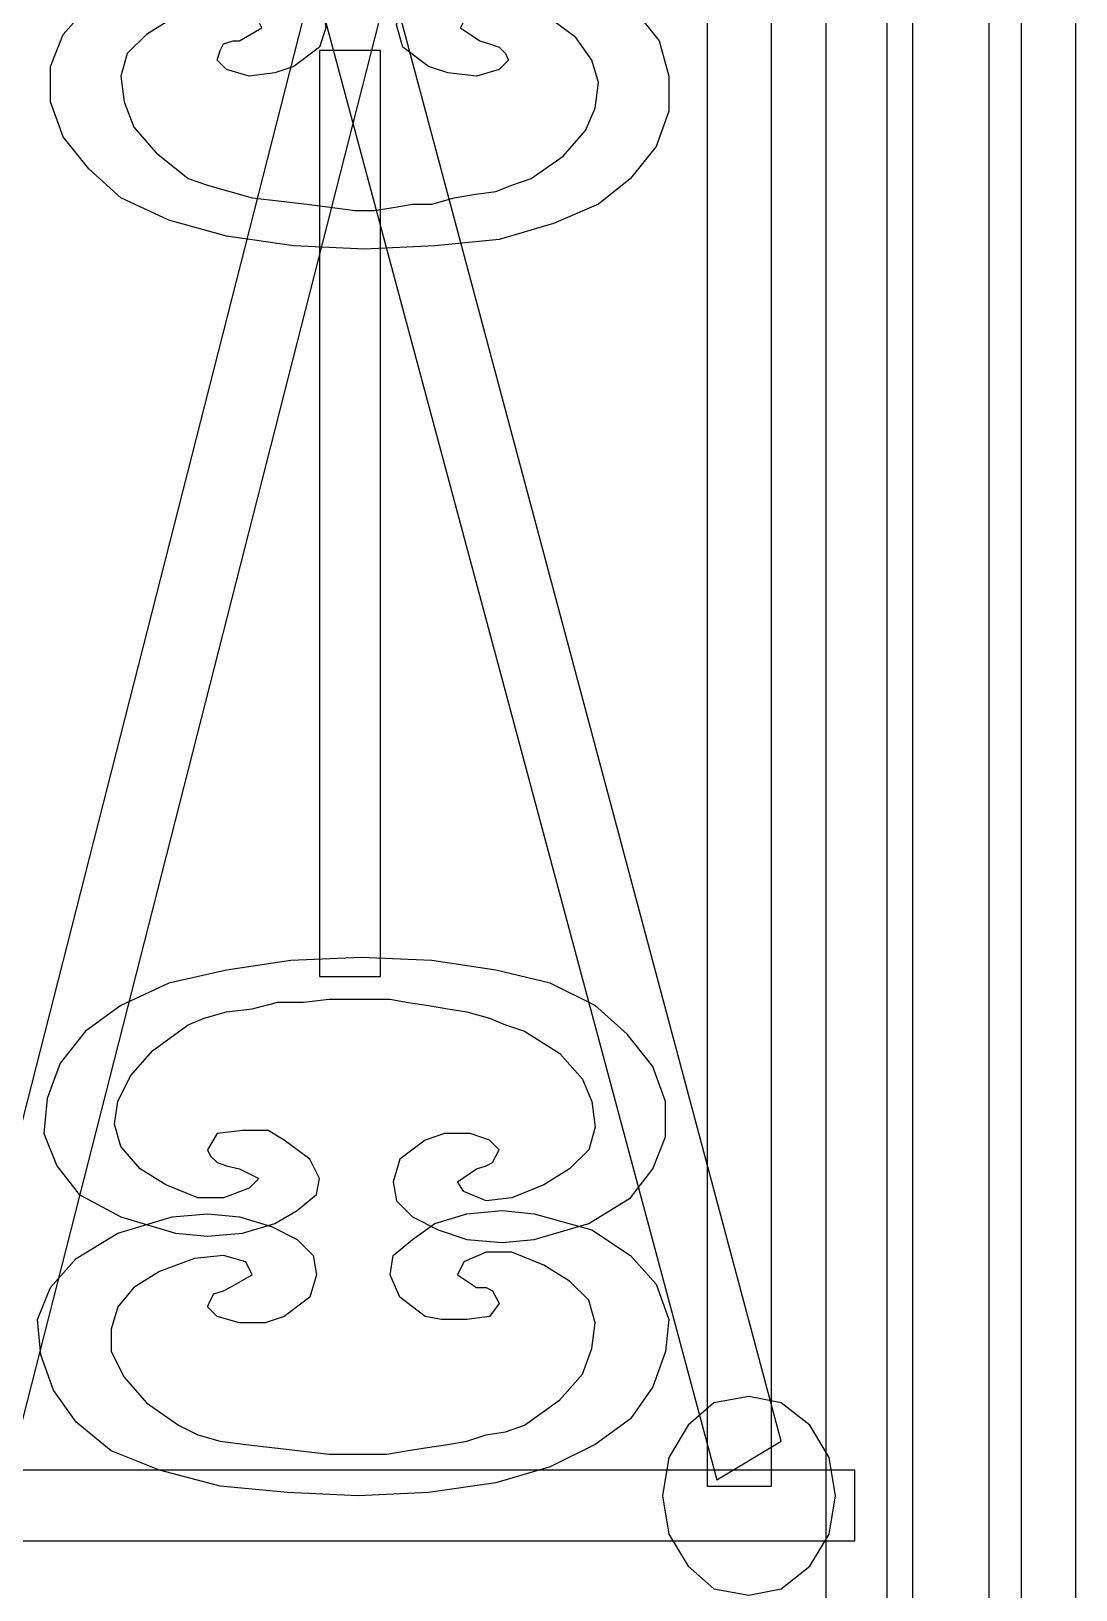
# Model space of a CAD drawing. Header units: centimetres. Extents: x -55 to 54, y -93 to 10.
# Drawn here: x 29.73 to 53.02, y -75.53 to -40.8 of the extents above; entities that cross this region are included whole.
import ezdxf

# ---------------------------------------------------------------- set-up
doc = ezdxf.new("R2010")
doc.units = ezdxf.units.CM
doc.header["$MEASUREMENT"] = 0
doc.layers.add('layer 1', color=7, linetype='Continuous')

msp = doc.modelspace()

# ---------------------------------------------------------------- linework, layer by layer
at = {"layer": 'layer 1', "color": 108}
for points, knots in [([(47.44873, 5.70655), (47.44873, 5.70655), (53.02038, 5.70655), (53.02038, 5.70655), (53.02038, 5.70655), (53.02038, 5.70655), (53.02038, -89.72577), (53.02038, -89.72577), (53.02038, -89.72577), (53.02038, -89.72577), (47.44873, -89.72577), (47.44873, -89.72577), (47.44873, -89.72577), (47.44873, -89.72577), (47.44873, 5.70655), (47.44873, 5.70655)], [0, 0, 0, 0, 0.25, 0.25, 0.25, 0.25, 0.5, 0.5, 0.5, 0.5, 0.75, 0.75, 0.75, 0.75, 1, 1, 1, 1]), ([(44.80577, -4.8653), (44.80577, -4.8653), (46.2344, -4.8653), (46.2344, -4.8653), (46.2344, -4.8653), (46.2344, -4.8653), (46.2344, -73.22512), (46.2344, -73.22512), (46.2344, -73.22512), (46.2344, -73.22512), (44.80577, -73.22512), (44.80577, -73.22512), (44.80577, -73.22512), (44.80577, -73.22512), (44.80577, -4.8653), (44.80577, -4.8653)], [0, 0, 0, 0, 0.25, 0.25, 0.25, 0.25, 0.5, 0.5, 0.5, 0.5, 0.75, 0.75, 0.75, 0.75, 1, 1, 1, 1]), ([(27.37651, -7.36539), (27.37651, -7.36539), (28.87657, -6.50822), (28.87657, -6.50822), (28.87657, -6.50822), (28.87657, -6.50822), (46.44869, -72.22508), (46.44869, -72.22508), (46.44869, -72.22508), (46.44869, -72.22508), (45.02006, -73.08226), (45.02006, -73.08226), (45.02006, -73.08226), (45.02006, -73.08226), (27.37651, -7.36539), (27.37651, -7.36539)], [0, 0, 0, 0, 0.25, 0.25, 0.25, 0.25, 0.5, 0.5, 0.5, 0.5, 0.75, 0.75, 0.75, 0.75, 1, 1, 1, 1]), ([(46.0201, -7.07967), (46.0201, -7.07967), (44.52004, -6.29392), (44.52004, -6.29392), (44.52004, -6.29392), (44.52004, -6.29392), (27.66224, -72.43938), (27.66224, -72.43938), (27.66224, -72.43938), (27.66224, -72.43938), (29.1623, -73.22512), (29.1623, -73.22512), (29.1623, -73.22512), (29.1623, -73.22512), (46.0201, -7.07967), (46.0201, -7.07967)], [0, 0, 0, 0, 0.25, 0.25, 0.25, 0.25, 0.5, 0.5, 0.5, 0.5, 0.75, 0.75, 0.75, 0.75, 1, 1, 1, 1]), ([(42.3771, -44.65257), (42.3771, -44.65257), (43.09142, -44.08112), (43.09142, -44.08112), (43.09142, -44.08112), (43.09142, -44.08112), (43.66287, -43.36681), (43.66287, -43.36681), (43.66287, -43.36681), (43.66287, -43.36681), (43.94859, -42.58106), (43.94859, -42.58106), (43.94859, -42.58106), (43.94859, -42.58106), (43.94859, -41.79532), (43.94859, -41.79532), (43.94859, -41.79532), (43.94859, -41.79532), (43.7343, -41.00957), (43.7343, -41.00957), (43.7343, -41.00957), (43.7343, -41.00957), (43.16285, -40.29526), (43.16285, -40.29526), (43.16285, -40.29526), (43.16285, -40.29526), (42.30567, -39.79524), (42.30567, -39.79524), (42.30567, -39.79524), (42.30567, -39.79524), (41.09134, -39.36665), (41.09134, -39.36665), (41.09134, -39.36665), (41.09134, -39.36665), (40.37702, -39.29522), (40.37702, -39.29522), (40.37702, -39.29522), (40.37702, -39.29522), (39.59128, -39.36665), (39.59128, -39.36665), (39.59128, -39.36665), (39.59128, -39.36665), (38.9484, -39.58094), (38.9484, -39.58094), (38.9484, -39.58094), (38.9484, -39.58094), (38.37695, -39.86667), (38.37695, -39.86667), (38.37695, -39.86667), (38.37695, -39.86667), (38.01979, -40.22383), (38.01979, -40.22383), (38.01979, -40.22383), (38.01979, -40.22383), (37.87693, -40.65241), (37.87693, -40.65241), (37.87693, -40.65241), (37.87693, -40.65241), (38.01979, -41.15243), (38.01979, -41.15243), (38.01979, -41.15243), (38.01979, -41.15243), (38.59124, -41.58102), (38.59124, -41.58102), (38.59124, -41.58102), (38.59124, -41.58102), (39.01983, -41.72389), (39.01983, -41.72389), (39.01983, -41.72389), (39.01983, -41.72389), (39.66271, -41.79532), (39.66271, -41.79532), (39.66271, -41.79532), (39.66271, -41.79532), (40.16273, -41.65245), (40.16273, -41.65245), (40.16273, -41.65245), (40.16273, -41.65245), (40.37702, -41.43816), (40.37702, -41.43816), (40.37702, -41.43816), (40.37702, -41.43816), (40.30559, -41.2953), (40.30559, -41.2953), (40.30559, -41.2953), (40.30559, -41.2953), (40.16273, -41.15243), (40.16273, -41.15243), (40.16273, -41.15243), (40.16273, -41.15243), (39.94844, -41.081), (39.94844, -41.081), (39.94844, -41.081), (39.94844, -41.081), (39.73414, -41.00957), (39.73414, -41.00957), (39.73414, -41.00957), (39.73414, -41.00957), (39.30555, -40.72385), (39.30555, -40.72385), (39.30555, -40.72385), (39.30555, -40.72385), (39.44842, -40.43812), (39.44842, -40.43812), (39.44842, -40.43812), (39.44842, -40.43812), (39.94844, -40.22383), (39.94844, -40.22383), (39.94844, -40.22383), (39.94844, -40.22383), (40.51989, -40.22383), (40.51989, -40.22383), (40.51989, -40.22383), (40.51989, -40.22383), (41.30563, -40.50955), (41.30563, -40.50955), (41.30563, -40.50955), (41.30563, -40.50955), (41.87708, -40.93814), (41.87708, -40.93814), (41.87708, -40.93814), (41.87708, -40.93814), (42.23424, -41.43816), (42.23424, -41.43816), (42.23424, -41.43816), (42.23424, -41.43816), (42.3771, -41.93818), (42.3771, -41.93818), (42.3771, -41.93818), (42.3771, -41.93818), (42.30567, -42.50963), (42.30567, -42.50963), (42.30567, -42.50963), (42.30567, -42.50963), (42.09138, -43.00965), (42.09138, -43.00965), (42.09138, -43.00965), (42.09138, -43.00965), (41.59136, -43.5811), (41.59136, -43.5811), (41.59136, -43.5811), (41.59136, -43.5811), (40.87704, -44.08112), (40.87704, -44.08112), (40.87704, -44.08112), (40.87704, -44.08112), (40.44846, -44.22398), (40.44846, -44.22398), (40.44846, -44.22398), (40.44846, -44.22398), (40.0913, -44.36685), (40.0913, -44.36685), (40.0913, -44.36685), (40.0913, -44.36685), (39.59128, -44.43828), (39.59128, -44.43828), (39.59128, -44.43828), (39.59128, -44.43828), (39.16269, -44.50971), (39.16269, -44.50971), (39.16269, -44.50971), (39.16269, -44.50971), (38.66267, -44.65257), (38.66267, -44.65257), (38.66267, -44.65257), (38.66267, -44.65257), (38.23408, -44.65257), (38.23408, -44.65257), (38.23408, -44.65257), (38.23408, -44.65257), (37.80549, -44.724), (37.80549, -44.724), (37.80549, -44.724), (37.80549, -44.724), (37.37691, -44.79543), (37.37691, -44.79543), (37.37691, -44.79543), (37.37691, -44.79543), (37.37691, -44.79543), (37.37691, -44.79543), (37.37691, -44.79543), (37.37691, -44.79543), (37.37691, -44.79543), (37.37691, -44.79543), (37.37691, -44.79543), (37.37691, -44.79543), (37.37691, -44.79543), (37.37691, -44.79543), (37.37691, -44.79543), (37.37691, -44.79543), (37.37691, -44.79543), (37.37691, -44.79543), (37.37691, -44.79543), (37.37691, -44.79543), (36.94832, -44.79543), (36.94832, -44.79543), (36.94832, -44.79543), (36.94832, -44.79543), (36.4483, -44.724), (36.4483, -44.724), (36.4483, -44.724), (36.4483, -44.724), (35.87685, -44.65257), (35.87685, -44.65257), (35.87685, -44.65257), (35.87685, -44.65257), (35.3054, -44.58114), (35.3054, -44.58114), (35.3054, -44.58114), (35.3054, -44.58114), (34.66251, -44.50971), (34.66251, -44.50971), (34.66251, -44.50971), (34.66251, -44.50971), (34.16249, -44.36685), (34.16249, -44.36685), (34.16249, -44.36685), (34.16249, -44.36685), (33.66248, -44.22398), (33.66248, -44.22398), (33.66248, -44.22398), (33.66248, -44.22398), (33.23389, -44.08112), (33.23389, -44.08112), (33.23389, -44.08112), (33.23389, -44.08112), (32.51957, -43.50967), (32.51957, -43.50967), (32.51957, -43.50967), (32.51957, -43.50967), (32.01955, -42.93822), (32.01955, -42.93822), (32.01955, -42.93822), (32.01955, -42.93822), (31.80526, -42.36677), (31.80526, -42.36677), (31.80526, -42.36677), (31.80526, -42.36677), (31.73383, -41.79532), (31.73383, -41.79532), (31.73383, -41.79532), (31.73383, -41.79532), (31.87669, -41.2953), (31.87669, -41.2953), (31.87669, -41.2953), (31.87669, -41.2953), (32.30528, -40.86671), (32.30528, -40.86671), (32.30528, -40.86671), (32.30528, -40.86671), (32.87673, -40.50955), (32.87673, -40.50955), (32.87673, -40.50955), (32.87673, -40.50955), (33.66248, -40.22383), (33.66248, -40.22383), (33.66248, -40.22383), (33.66248, -40.22383), (34.23393, -40.29526), (34.23393, -40.29526), (34.23393, -40.29526), (34.23393, -40.29526), (34.73395, -40.43812), (34.73395, -40.43812), (34.73395, -40.43812), (34.73395, -40.43812), (34.87681, -40.72385), (34.87681, -40.72385), (34.87681, -40.72385), (34.87681, -40.72385), (34.37679, -41.00957), (34.37679, -41.00957), (34.37679, -41.00957), (34.37679, -41.00957), (34.23393, -41.00957), (34.23393, -41.00957), (34.23393, -41.00957), (34.23393, -41.00957), (34.01963, -41.081), (34.01963, -41.081), (34.01963, -41.081), (34.01963, -41.081), (33.9482, -41.22387), (33.9482, -41.22387), (33.9482, -41.22387), (33.9482, -41.22387), (33.87677, -41.43816), (33.87677, -41.43816), (33.87677, -41.43816), (33.87677, -41.43816), (34.09106, -41.65245), (34.09106, -41.65245), (34.09106, -41.65245), (34.09106, -41.65245), (34.59108, -41.79532), (34.59108, -41.79532), (34.59108, -41.79532), (34.59108, -41.79532), (35.16253, -41.72389), (35.16253, -41.72389), (35.16253, -41.72389), (35.16253, -41.72389), (35.59112, -41.58102), (35.59112, -41.58102), (35.59112, -41.58102), (35.59112, -41.58102), (36.16257, -41.15243), (36.16257, -41.15243), (36.16257, -41.15243), (36.16257, -41.15243), (36.30544, -40.72385), (36.30544, -40.72385), (36.30544, -40.72385), (36.30544, -40.72385), (36.234, -40.29526), (36.234, -40.29526), (36.234, -40.29526), (36.234, -40.29526), (35.87685, -39.9381), (35.87685, -39.9381), (35.87685, -39.9381), (35.87685, -39.9381), (35.3054, -39.58094), (35.3054, -39.58094), (35.3054, -39.58094), (35.3054, -39.58094), (34.66251, -39.36665), (34.66251, -39.36665), (34.66251, -39.36665), (34.66251, -39.36665), (33.87677, -39.29522), (33.87677, -39.29522), (33.87677, -39.29522), (33.87677, -39.29522), (33.16246, -39.36665), (33.16246, -39.36665), (33.16246, -39.36665), (33.16246, -39.36665), (31.87669, -39.72381), (31.87669, -39.72381), (31.87669, -39.72381), (31.87669, -39.72381), (31.01951, -40.22383), (31.01951, -40.22383), (31.01951, -40.22383), (31.01951, -40.22383), (30.44806, -40.86671), (30.44806, -40.86671), (30.44806, -40.86671), (30.44806, -40.86671), (30.16234, -41.58102), (30.16234, -41.58102), (30.16234, -41.58102), (30.16234, -41.58102), (30.16234, -42.36677), (30.16234, -42.36677), (30.16234, -42.36677), (30.16234, -42.36677), (30.44806, -43.15251), (30.44806, -43.15251), (30.44806, -43.15251), (30.44806, -43.15251), (31.01951, -43.86683), (31.01951, -43.86683), (31.01951, -43.86683), (31.01951, -43.86683), (31.73383, -44.50971), (31.73383, -44.50971), (31.73383, -44.50971), (31.73383, -44.50971), (32.8053, -45.00973), (32.8053, -45.00973), (32.8053, -45.00973), (32.8053, -45.00973), (34.09106, -45.36689), (34.09106, -45.36689), (34.09106, -45.36689), (34.09106, -45.36689), (35.59112, -45.58118), (35.59112, -45.58118), (35.59112, -45.58118), (35.59112, -45.58118), (37.16261, -45.65261), (37.16261, -45.65261), (37.16261, -45.65261), (37.16261, -45.65261), (38.7341, -45.58118), (38.7341, -45.58118), (38.7341, -45.58118), (38.7341, -45.58118), (40.16273, -45.43832), (40.16273, -45.43832), (40.16273, -45.43832), (40.16273, -45.43832), (41.37706, -45.08116), (41.37706, -45.08116), (41.37706, -45.08116), (41.37706, -45.08116), (42.3771, -44.65257), (42.3771, -44.65257)], [0, 0, 0, 0, 0.01, 0.01, 0.01, 0.01, 0.02, 0.02, 0.02, 0.02, 0.03, 0.03, 0.03, 0.03, 0.04, 0.04, 0.04, 0.04, 0.05, 0.05, 0.05, 0.05, 0.06, 0.06, 0.06, 0.06, 0.07, 0.07, 0.07, 0.07, 0.08, 0.08, 0.08, 0.08, 0.09, 0.09, 0.09, 0.09, 0.1, 0.1, 0.1, 0.1, 0.11, 0.11, 0.11, 0.11, 0.12, 0.12, 0.12, 0.12, 0.13, 0.13, 0.13, 0.13, 0.14, 0.14, 0.14, 0.14, 0.15, 0.15, 0.15, 0.15, 0.16, 0.16, 0.16, 0.16, 0.17, 0.17, 0.17, 0.17, 0.18, 0.18, 0.18, 0.18, 0.19, 0.19, 0.19, 0.19, 0.2, 0.2, 0.2, 0.2, 0.21, 0.21, 0.21, 0.21, 0.22, 0.22, 0.22, 0.22, 0.23, 0.23, 0.23, 0.23, 0.24, 0.24, 0.24, 0.24, 0.25, 0.25, 0.25, 0.25, 0.26, 0.26, 0.26, 0.26, 0.27, 0.27, 0.27, 0.27, 0.28, 0.28, 0.28, 0.28, 0.29, 0.29, 0.29, 0.29, 0.3, 0.3, 0.3, 0.3, 0.31, 0.31, 0.31, 0.31, 0.32, 0.32, 0.32, 0.32, 0.33, 0.33, 0.33, 0.33, 0.34, 0.34, 0.34, 0.34, 0.35, 0.35, 0.35, 0.35, 0.36, 0.36, 0.36, 0.36, 0.37, 0.37, 0.37, 0.37, 0.38, 0.38, 0.38, 0.38, 0.39, 0.39, 0.39, 0.39, 0.4, 0.4, 0.4, 0.4, 0.41, 0.41, 0.41, 0.41, 0.42, 0.42, 0.42, 0.42, 0.43, 0.43, 0.43, 0.43, 0.44, 0.44, 0.44, 0.44, 0.45, 0.45, 0.45, 0.45, 0.46, 0.46, 0.46, 0.46, 0.47, 0.47, 0.47, 0.47, 0.48, 0.48, 0.48, 0.48, 0.49, 0.49, 0.49, 0.49, 0.5, 0.5, 0.5, 0.5, 0.51, 0.51, 0.51, 0.51, 0.52, 0.52, 0.52, 0.52, 0.53, 0.53, 0.53, 0.53, 0.54, 0.54, 0.54, 0.54, 0.55, 0.55, 0.55, 0.55, 0.56, 0.56, 0.56, 0.56, 0.57, 0.57, 0.57, 0.57, 0.58, 0.58, 0.58, 0.58, 0.59, 0.59, 0.59, 0.59, 0.6, 0.6, 0.6, 0.6, 0.61, 0.61, 0.61, 0.61, 0.62, 0.62, 0.62, 0.62, 0.63, 0.63, 0.63, 0.63, 0.64, 0.64, 0.64, 0.64, 0.65, 0.65, 0.65, 0.65, 0.66, 0.66, 0.66, 0.66, 0.67, 0.67, 0.67, 0.67, 0.68, 0.68, 0.68, 0.68, 0.69, 0.69, 0.69, 0.69, 0.7, 0.7, 0.7, 0.7, 0.71, 0.71, 0.71, 0.71, 0.72, 0.72, 0.72, 0.72, 0.73, 0.73, 0.73, 0.73, 0.74, 0.74, 0.74, 0.74, 0.75, 0.75, 0.75, 0.75, 0.76, 0.76, 0.76, 0.76, 0.77, 0.77, 0.77, 0.77, 0.78, 0.78, 0.78, 0.78, 0.79, 0.79, 0.79, 0.79, 0.8, 0.8, 0.8, 0.8, 0.81, 0.81, 0.81, 0.81, 0.82, 0.82, 0.82, 0.82, 0.83, 0.83, 0.83, 0.83, 0.84, 0.84, 0.84, 0.84, 0.85, 0.85, 0.85, 0.85, 0.86, 0.86, 0.86, 0.86, 0.87, 0.87, 0.87, 0.87, 0.88, 0.88, 0.88, 0.88, 0.89, 0.89, 0.89, 0.89, 0.9, 0.9, 0.9, 0.9, 0.91, 0.91, 0.91, 0.91, 0.92, 0.92, 0.92, 0.92, 0.93, 0.93, 0.93, 0.93, 0.94, 0.94, 0.94, 0.94, 0.95, 0.95, 0.95, 0.95, 0.96, 0.96, 0.96, 0.96, 0.97, 0.97, 0.97, 0.97, 0.98, 0.98, 0.98, 0.98, 0.99, 0.99, 0.99, 0.99, 1, 1, 1, 1]), ([(36.16257, -41.22387), (36.16257, -41.22387), (37.51977, -41.22387), (37.51977, -41.22387), (37.51977, -41.22387), (37.51977, -41.22387), (37.51977, -61.86753), (37.51977, -61.86753), (37.51977, -61.86753), (37.51977, -61.86753), (36.16257, -61.86753), (36.16257, -61.86753), (36.16257, -61.86753), (36.16257, -61.86753), (36.16257, -41.22387), (36.16257, -41.22387)], [0, 0, 0, 0, 0.25, 0.25, 0.25, 0.25, 0.5, 0.5, 0.5, 0.5, 0.75, 0.75, 0.75, 0.75, 1, 1, 1, 1]), ([(42.30567, -62.51041), (42.30567, -62.51041), (43.01998, -63.1533), (43.01998, -63.1533), (43.01998, -63.1533), (43.01998, -63.1533), (43.59144, -63.86761), (43.59144, -63.86761), (43.59144, -63.86761), (43.59144, -63.86761), (43.87716, -64.65336), (43.87716, -64.65336), (43.87716, -64.65336), (43.87716, -64.65336), (43.87716, -65.4391), (43.87716, -65.4391), (43.87716, -65.4391), (43.87716, -65.4391), (43.59144, -66.15341), (43.59144, -66.15341), (43.59144, -66.15341), (43.59144, -66.15341), (43.09142, -66.7963), (43.09142, -66.7963), (43.09142, -66.7963), (43.09142, -66.7963), (42.16281, -67.36775), (42.16281, -67.36775), (42.16281, -67.36775), (42.16281, -67.36775), (40.94848, -67.72491), (40.94848, -67.72491), (40.94848, -67.72491), (40.94848, -67.72491), (40.23416, -67.79634), (40.23416, -67.79634), (40.23416, -67.79634), (40.23416, -67.79634), (39.44842, -67.72491), (39.44842, -67.72491), (39.44842, -67.72491), (39.44842, -67.72491), (38.80553, -67.51061), (38.80553, -67.51061), (38.80553, -67.51061), (38.80553, -67.51061), (38.23408, -67.22489), (38.23408, -67.22489), (38.23408, -67.22489), (38.23408, -67.22489), (37.87693, -66.86773), (37.87693, -66.86773), (37.87693, -66.86773), (37.87693, -66.86773), (37.80549, -66.43914), (37.80549, -66.43914), (37.80549, -66.43914), (37.80549, -66.43914), (37.94836, -65.93912), (37.94836, -65.93912), (37.94836, -65.93912), (37.94836, -65.93912), (38.51981, -65.51053), (38.51981, -65.51053), (38.51981, -65.51053), (38.51981, -65.51053), (38.9484, -65.36767), (38.9484, -65.36767), (38.9484, -65.36767), (38.9484, -65.36767), (39.51985, -65.36767), (39.51985, -65.36767), (39.51985, -65.36767), (39.51985, -65.36767), (39.94844, -65.51053), (39.94844, -65.51053), (39.94844, -65.51053), (39.94844, -65.51053), (40.16273, -65.72483), (40.16273, -65.72483), (40.16273, -65.72483), (40.16273, -65.72483), (40.0913, -65.86769), (40.0913, -65.86769), (40.0913, -65.86769), (40.0913, -65.86769), (40.01987, -66.01055), (40.01987, -66.01055), (40.01987, -66.01055), (40.01987, -66.01055), (39.877, -66.08198), (39.877, -66.08198), (39.877, -66.08198), (39.877, -66.08198), (39.66271, -66.15341), (39.66271, -66.15341), (39.66271, -66.15341), (39.66271, -66.15341), (39.23412, -66.43914), (39.23412, -66.43914), (39.23412, -66.43914), (39.23412, -66.43914), (39.37698, -66.65343), (39.37698, -66.65343), (39.37698, -66.65343), (39.37698, -66.65343), (39.877, -66.86773), (39.877, -66.86773), (39.877, -66.86773), (39.877, -66.86773), (40.44846, -66.7963), (40.44846, -66.7963), (40.44846, -66.7963), (40.44846, -66.7963), (41.16277, -66.51057), (41.16277, -66.51057), (41.16277, -66.51057), (41.16277, -66.51057), (41.73422, -66.15341), (41.73422, -66.15341), (41.73422, -66.15341), (41.73422, -66.15341), (42.16281, -65.72483), (42.16281, -65.72483), (42.16281, -65.72483), (42.16281, -65.72483), (42.30567, -65.22481), (42.30567, -65.22481), (42.30567, -65.22481), (42.30567, -65.22481), (42.23424, -64.65336), (42.23424, -64.65336), (42.23424, -64.65336), (42.23424, -64.65336), (42.01995, -64.15334), (42.01995, -64.15334), (42.01995, -64.15334), (42.01995, -64.15334), (41.51993, -63.58189), (41.51993, -63.58189), (41.51993, -63.58189), (41.51993, -63.58189), (40.73418, -63.08187), (40.73418, -63.08187), (40.73418, -63.08187), (40.73418, -63.08187), (40.30559, -62.939), (40.30559, -62.939), (40.30559, -62.939), (40.30559, -62.939), (39.94844, -62.79614), (39.94844, -62.79614), (39.94844, -62.79614), (39.94844, -62.79614), (39.44842, -62.65328), (39.44842, -62.65328), (39.44842, -62.65328), (39.44842, -62.65328), (39.01983, -62.58185), (39.01983, -62.58185), (39.01983, -62.58185), (39.01983, -62.58185), (38.59124, -62.51041), (38.59124, -62.51041), (38.59124, -62.51041), (38.59124, -62.51041), (38.09122, -62.43898), (38.09122, -62.43898), (38.09122, -62.43898), (38.09122, -62.43898), (37.73406, -62.36755), (37.73406, -62.36755), (37.73406, -62.36755), (37.73406, -62.36755), (37.30548, -62.36755), (37.30548, -62.36755), (37.30548, -62.36755), (37.30548, -62.36755), (37.30548, -62.36755), (37.30548, -62.36755), (37.30548, -62.36755), (37.30548, -62.36755), (37.30548, -62.36755), (37.30548, -62.36755), (37.30548, -62.36755), (37.30548, -62.36755), (37.30548, -62.36755), (37.30548, -62.36755), (37.30548, -62.36755), (37.30548, -62.36755), (37.30548, -62.36755), (37.30548, -62.36755), (37.30548, -62.36755), (37.30548, -62.36755), (36.87689, -62.36755), (36.87689, -62.36755), (36.87689, -62.36755), (36.87689, -62.36755), (36.37687, -62.36755), (36.37687, -62.36755), (36.37687, -62.36755), (36.37687, -62.36755), (35.80542, -62.43898), (35.80542, -62.43898), (35.80542, -62.43898), (35.80542, -62.43898), (35.23397, -62.43898), (35.23397, -62.43898), (35.23397, -62.43898), (35.23397, -62.43898), (34.66251, -62.58185), (34.66251, -62.58185), (34.66251, -62.58185), (34.66251, -62.58185), (34.09106, -62.65328), (34.09106, -62.65328), (34.09106, -62.65328), (34.09106, -62.65328), (33.59104, -62.79614), (33.59104, -62.79614), (33.59104, -62.79614), (33.59104, -62.79614), (33.23389, -62.939), (33.23389, -62.939), (33.23389, -62.939), (33.23389, -62.939), (32.44814, -63.51045), (32.44814, -63.51045), (32.44814, -63.51045), (32.44814, -63.51045), (31.94812, -64.08191), (31.94812, -64.08191), (31.94812, -64.08191), (31.94812, -64.08191), (31.6624, -64.65336), (31.6624, -64.65336), (31.6624, -64.65336), (31.6624, -64.65336), (31.59097, -65.15338), (31.59097, -65.15338), (31.59097, -65.15338), (31.59097, -65.15338), (31.73383, -65.6534), (31.73383, -65.6534), (31.73383, -65.6534), (31.73383, -65.6534), (32.16242, -66.15341), (32.16242, -66.15341), (32.16242, -66.15341), (32.16242, -66.15341), (32.73387, -66.51057), (32.73387, -66.51057), (32.73387, -66.51057), (32.73387, -66.51057), (33.44818, -66.7963), (33.44818, -66.7963), (33.44818, -66.7963), (33.44818, -66.7963), (34.01963, -66.7963), (34.01963, -66.7963), (34.01963, -66.7963), (34.01963, -66.7963), (34.59108, -66.582), (34.59108, -66.582), (34.59108, -66.582), (34.59108, -66.582), (34.80538, -66.36771), (34.80538, -66.36771), (34.80538, -66.36771), (34.80538, -66.36771), (34.37679, -66.15341), (34.37679, -66.15341), (34.37679, -66.15341), (34.37679, -66.15341), (34.09106, -66.08198), (34.09106, -66.08198), (34.09106, -66.08198), (34.09106, -66.08198), (33.87677, -66.01055), (33.87677, -66.01055), (33.87677, -66.01055), (33.87677, -66.01055), (33.73391, -65.86769), (33.73391, -65.86769), (33.73391, -65.86769), (33.73391, -65.86769), (33.66248, -65.72483), (33.66248, -65.72483), (33.66248, -65.72483), (33.66248, -65.72483), (33.87677, -65.36767), (33.87677, -65.36767), (33.87677, -65.36767), (33.87677, -65.36767), (34.44822, -65.29624), (34.44822, -65.29624), (34.44822, -65.29624), (34.44822, -65.29624), (35.01967, -65.29624), (35.01967, -65.29624), (35.01967, -65.29624), (35.01967, -65.29624), (35.37683, -65.51053), (35.37683, -65.51053), (35.37683, -65.51053), (35.37683, -65.51053), (35.94828, -65.93912), (35.94828, -65.93912), (35.94828, -65.93912), (35.94828, -65.93912), (36.16257, -66.36771), (36.16257, -66.36771), (36.16257, -66.36771), (36.16257, -66.36771), (36.09114, -66.72487), (36.09114, -66.72487), (36.09114, -66.72487), (36.09114, -66.72487), (35.66255, -67.08202), (35.66255, -67.08202), (35.66255, -67.08202), (35.66255, -67.08202), (35.16253, -67.36775), (35.16253, -67.36775), (35.16253, -67.36775), (35.16253, -67.36775), (34.44822, -67.58204), (34.44822, -67.58204), (34.44822, -67.58204), (34.44822, -67.58204), (33.66248, -67.65347), (33.66248, -67.65347), (33.66248, -67.65347), (33.66248, -67.65347), (32.94816, -67.58204), (32.94816, -67.58204), (32.94816, -67.58204), (32.94816, -67.58204), (31.73383, -67.22489), (31.73383, -67.22489), (31.73383, -67.22489), (31.73383, -67.22489), (30.80522, -66.72487), (30.80522, -66.72487), (30.80522, -66.72487), (30.80522, -66.72487), (30.3052, -66.08198), (30.3052, -66.08198), (30.3052, -66.08198), (30.3052, -66.08198), (30.01947, -65.36767), (30.01947, -65.36767), (30.01947, -65.36767), (30.01947, -65.36767), (30.09091, -64.58192), (30.09091, -64.58192), (30.09091, -64.58192), (30.09091, -64.58192), (30.37663, -63.79618), (30.37663, -63.79618), (30.37663, -63.79618), (30.37663, -63.79618), (30.94808, -63.08187), (30.94808, -63.08187), (30.94808, -63.08187), (30.94808, -63.08187), (31.73383, -62.51041), (31.73383, -62.51041), (31.73383, -62.51041), (31.73383, -62.51041), (32.8053, -62.0104), (32.8053, -62.0104), (32.8053, -62.0104), (32.8053, -62.0104), (34.09106, -61.72467), (34.09106, -61.72467), (34.09106, -61.72467), (34.09106, -61.72467), (35.51969, -61.51038), (35.51969, -61.51038), (35.51969, -61.51038), (35.51969, -61.51038), (37.09118, -61.43894), (37.09118, -61.43894), (37.09118, -61.43894), (37.09118, -61.43894), (38.66267, -61.51038), (38.66267, -61.51038), (38.66267, -61.51038), (38.66267, -61.51038), (40.0913, -61.72467), (40.0913, -61.72467), (40.0913, -61.72467), (40.0913, -61.72467), (41.30563, -62.0104), (41.30563, -62.0104), (41.30563, -62.0104), (41.30563, -62.0104), (42.30567, -62.51041), (42.30567, -62.51041)], [0, 0, 0, 0, 0.01, 0.01, 0.01, 0.01, 0.02, 0.02, 0.02, 0.02, 0.03, 0.03, 0.03, 0.03, 0.04, 0.04, 0.04, 0.04, 0.05, 0.05, 0.05, 0.05, 0.06, 0.06, 0.06, 0.06, 0.07, 0.07, 0.07, 0.07, 0.08, 0.08, 0.08, 0.08, 0.09, 0.09, 0.09, 0.09, 0.1, 0.1, 0.1, 0.1, 0.11, 0.11, 0.11, 0.11, 0.12, 0.12, 0.12, 0.12, 0.13, 0.13, 0.13, 0.13, 0.14, 0.14, 0.14, 0.14, 0.15, 0.15, 0.15, 0.15, 0.16, 0.16, 0.16, 0.16, 0.17, 0.17, 0.17, 0.17, 0.18, 0.18, 0.18, 0.18, 0.19, 0.19, 0.19, 0.19, 0.2, 0.2, 0.2, 0.2, 0.21, 0.21, 0.21, 0.21, 0.22, 0.22, 0.22, 0.22, 0.23, 0.23, 0.23, 0.23, 0.24, 0.24, 0.24, 0.24, 0.25, 0.25, 0.25, 0.25, 0.26, 0.26, 0.26, 0.26, 0.27, 0.27, 0.27, 0.27, 0.28, 0.28, 0.28, 0.28, 0.29, 0.29, 0.29, 0.29, 0.3, 0.3, 0.3, 0.3, 0.31, 0.31, 0.31, 0.31, 0.32, 0.32, 0.32, 0.32, 0.33, 0.33, 0.33, 0.33, 0.34, 0.34, 0.34, 0.34, 0.35, 0.35, 0.35, 0.35, 0.36, 0.36, 0.36, 0.36, 0.37, 0.37, 0.37, 0.37, 0.38, 0.38, 0.38, 0.38, 0.39, 0.39, 0.39, 0.39, 0.4, 0.4, 0.4, 0.4, 0.41, 0.41, 0.41, 0.41, 0.42, 0.42, 0.42, 0.42, 0.43, 0.43, 0.43, 0.43, 0.44, 0.44, 0.44, 0.44, 0.45, 0.45, 0.45, 0.45, 0.46, 0.46, 0.46, 0.46, 0.47, 0.47, 0.47, 0.47, 0.48, 0.48, 0.48, 0.48, 0.49, 0.49, 0.49, 0.49, 0.5, 0.5, 0.5, 0.5, 0.51, 0.51, 0.51, 0.51, 0.52, 0.52, 0.52, 0.52, 0.53, 0.53, 0.53, 0.53, 0.54, 0.54, 0.54, 0.54, 0.55, 0.55, 0.55, 0.55, 0.56, 0.56, 0.56, 0.56, 0.57, 0.57, 0.57, 0.57, 0.58, 0.58, 0.58, 0.58, 0.59, 0.59, 0.59, 0.59, 0.6, 0.6, 0.6, 0.6, 0.61, 0.61, 0.61, 0.61, 0.62, 0.62, 0.62, 0.62, 0.63, 0.63, 0.63, 0.63, 0.64, 0.64, 0.64, 0.64, 0.65, 0.65, 0.65, 0.65, 0.66, 0.66, 0.66, 0.66, 0.67, 0.67, 0.67, 0.67, 0.68, 0.68, 0.68, 0.68, 0.69, 0.69, 0.69, 0.69, 0.7, 0.7, 0.7, 0.7, 0.71, 0.71, 0.71, 0.71, 0.72, 0.72, 0.72, 0.72, 0.73, 0.73, 0.73, 0.73, 0.74, 0.74, 0.74, 0.74, 0.75, 0.75, 0.75, 0.75, 0.76, 0.76, 0.76, 0.76, 0.77, 0.77, 0.77, 0.77, 0.78, 0.78, 0.78, 0.78, 0.79, 0.79, 0.79, 0.79, 0.8, 0.8, 0.8, 0.8, 0.81, 0.81, 0.81, 0.81, 0.82, 0.82, 0.82, 0.82, 0.83, 0.83, 0.83, 0.83, 0.84, 0.84, 0.84, 0.84, 0.85, 0.85, 0.85, 0.85, 0.86, 0.86, 0.86, 0.86, 0.87, 0.87, 0.87, 0.87, 0.88, 0.88, 0.88, 0.88, 0.89, 0.89, 0.89, 0.89, 0.9, 0.9, 0.9, 0.9, 0.91, 0.91, 0.91, 0.91, 0.92, 0.92, 0.92, 0.92, 0.93, 0.93, 0.93, 0.93, 0.94, 0.94, 0.94, 0.94, 0.95, 0.95, 0.95, 0.95, 0.96, 0.96, 0.96, 0.96, 0.97, 0.97, 0.97, 0.97, 0.98, 0.98, 0.98, 0.98, 0.99, 0.99, 0.99, 0.99, 1, 1, 1, 1]), ([(42.30567, -72.29651), (42.30567, -72.29651), (43.09142, -71.72506), (43.09142, -71.72506), (43.09142, -71.72506), (43.09142, -71.72506), (43.59144, -71.01075), (43.59144, -71.01075), (43.59144, -71.01075), (43.59144, -71.01075), (43.87716, -70.225), (43.87716, -70.225), (43.87716, -70.225), (43.87716, -70.225), (43.94859, -69.51069), (43.94859, -69.51069), (43.94859, -69.51069), (43.94859, -69.51069), (43.66287, -68.72494), (43.66287, -68.72494), (43.66287, -68.72494), (43.66287, -68.72494), (43.09142, -68.08206), (43.09142, -68.08206), (43.09142, -68.08206), (43.09142, -68.08206), (42.23424, -67.51061), (42.23424, -67.51061), (42.23424, -67.51061), (42.23424, -67.51061), (40.94848, -67.15345), (40.94848, -67.15345), (40.94848, -67.15345), (40.94848, -67.15345), (40.23416, -67.08202), (40.23416, -67.08202), (40.23416, -67.08202), (40.23416, -67.08202), (39.44842, -67.15345), (39.44842, -67.15345), (39.44842, -67.15345), (39.44842, -67.15345), (38.7341, -67.36775), (38.7341, -67.36775), (38.7341, -67.36775), (38.7341, -67.36775), (38.23408, -67.72491), (38.23408, -67.72491), (38.23408, -67.72491), (38.23408, -67.72491), (37.80549, -68.08206), (37.80549, -68.08206), (37.80549, -68.08206), (37.80549, -68.08206), (37.73406, -68.51065), (37.73406, -68.51065), (37.73406, -68.51065), (37.73406, -68.51065), (37.94836, -69.01067), (37.94836, -69.01067), (37.94836, -69.01067), (37.94836, -69.01067), (38.51981, -69.43926), (38.51981, -69.43926), (38.51981, -69.43926), (38.51981, -69.43926), (38.87697, -69.51069), (38.87697, -69.51069), (38.87697, -69.51069), (38.87697, -69.51069), (39.44842, -69.51069), (39.44842, -69.51069), (39.44842, -69.51069), (39.44842, -69.51069), (39.94844, -69.43926), (39.94844, -69.43926), (39.94844, -69.43926), (39.94844, -69.43926), (40.16273, -69.15353), (40.16273, -69.15353), (40.16273, -69.15353), (40.16273, -69.15353), (40.0913, -69.01067), (40.0913, -69.01067), (40.0913, -69.01067), (40.0913, -69.01067), (40.01987, -68.86781), (40.01987, -68.86781), (40.01987, -68.86781), (40.01987, -68.86781), (39.877, -68.79638), (39.877, -68.79638), (39.877, -68.79638), (39.877, -68.79638), (39.66271, -68.79638), (39.66271, -68.79638), (39.66271, -68.79638), (39.66271, -68.79638), (39.23412, -68.51065), (39.23412, -68.51065), (39.23412, -68.51065), (39.23412, -68.51065), (39.37698, -68.22492), (39.37698, -68.22492), (39.37698, -68.22492), (39.37698, -68.22492), (39.877, -68.01063), (39.877, -68.01063), (39.877, -68.01063), (39.877, -68.01063), (40.44846, -68.01063), (40.44846, -68.01063), (40.44846, -68.01063), (40.44846, -68.01063), (41.16277, -68.29636), (41.16277, -68.29636), (41.16277, -68.29636), (41.16277, -68.29636), (41.73422, -68.65351), (41.73422, -68.65351), (41.73422, -68.65351), (41.73422, -68.65351), (42.16281, -69.0821), (42.16281, -69.0821), (42.16281, -69.0821), (42.16281, -69.0821), (42.30567, -69.58212), (42.30567, -69.58212), (42.30567, -69.58212), (42.30567, -69.58212), (42.23424, -70.15357), (42.23424, -70.15357), (42.23424, -70.15357), (42.23424, -70.15357), (42.01995, -70.72502), (42.01995, -70.72502), (42.01995, -70.72502), (42.01995, -70.72502), (41.51993, -71.29647), (41.51993, -71.29647), (41.51993, -71.29647), (41.51993, -71.29647), (40.73418, -71.86792), (40.73418, -71.86792), (40.73418, -71.86792), (40.73418, -71.86792), (40.30559, -72.01079), (40.30559, -72.01079), (40.30559, -72.01079), (40.30559, -72.01079), (39.877, -72.08222), (39.877, -72.08222), (39.877, -72.08222), (39.877, -72.08222), (39.44842, -72.22508), (39.44842, -72.22508), (39.44842, -72.22508), (39.44842, -72.22508), (39.01983, -72.29651), (39.01983, -72.29651), (39.01983, -72.29651), (39.01983, -72.29651), (38.51981, -72.36794), (38.51981, -72.36794), (38.51981, -72.36794), (38.51981, -72.36794), (38.09122, -72.43938), (38.09122, -72.43938), (38.09122, -72.43938), (38.09122, -72.43938), (37.66263, -72.51081), (37.66263, -72.51081), (37.66263, -72.51081), (37.66263, -72.51081), (37.30548, -72.51081), (37.30548, -72.51081), (37.30548, -72.51081), (37.30548, -72.51081), (37.30548, -72.51081), (37.30548, -72.51081), (37.30548, -72.51081), (37.30548, -72.51081), (37.30548, -72.51081), (37.30548, -72.51081), (37.30548, -72.51081), (37.30548, -72.51081), (37.30548, -72.51081), (37.30548, -72.51081), (37.30548, -72.51081), (37.30548, -72.51081), (37.30548, -72.51081), (37.30548, -72.51081), (37.30548, -72.51081), (37.30548, -72.51081), (36.87689, -72.51081), (36.87689, -72.51081), (36.87689, -72.51081), (36.87689, -72.51081), (36.37687, -72.51081), (36.37687, -72.51081), (36.37687, -72.51081), (36.37687, -72.51081), (35.73398, -72.43938), (35.73398, -72.43938), (35.73398, -72.43938), (35.73398, -72.43938), (35.16253, -72.36794), (35.16253, -72.36794), (35.16253, -72.36794), (35.16253, -72.36794), (34.51965, -72.29651), (34.51965, -72.29651), (34.51965, -72.29651), (34.51965, -72.29651), (33.9482, -72.22508), (33.9482, -72.22508), (33.9482, -72.22508), (33.9482, -72.22508), (33.44818, -72.08222), (33.44818, -72.08222), (33.44818, -72.08222), (33.44818, -72.08222), (33.01959, -71.86792), (33.01959, -71.86792), (33.01959, -71.86792), (33.01959, -71.86792), (32.30528, -71.36791), (32.30528, -71.36791), (32.30528, -71.36791), (32.30528, -71.36791), (31.80526, -70.79645), (31.80526, -70.79645), (31.80526, -70.79645), (31.80526, -70.79645), (31.51953, -70.225), (31.51953, -70.225), (31.51953, -70.225), (31.51953, -70.225), (31.51953, -69.72498), (31.51953, -69.72498), (31.51953, -69.72498), (31.51953, -69.72498), (31.6624, -69.22496), (31.6624, -69.22496), (31.6624, -69.22496), (31.6624, -69.22496), (32.01955, -68.79638), (32.01955, -68.79638), (32.01955, -68.79638), (32.01955, -68.79638), (32.591, -68.43922), (32.591, -68.43922), (32.591, -68.43922), (32.591, -68.43922), (33.37675, -68.15349), (33.37675, -68.15349), (33.37675, -68.15349), (33.37675, -68.15349), (34.01963, -68.08206), (34.01963, -68.08206), (34.01963, -68.08206), (34.01963, -68.08206), (34.51965, -68.22492), (34.51965, -68.22492), (34.51965, -68.22492), (34.51965, -68.22492), (34.66251, -68.51065), (34.66251, -68.51065), (34.66251, -68.51065), (34.66251, -68.51065), (34.16249, -68.79638), (34.16249, -68.79638), (34.16249, -68.79638), (34.16249, -68.79638), (34.01963, -68.86781), (34.01963, -68.86781), (34.01963, -68.86781), (34.01963, -68.86781), (33.80534, -68.93924), (33.80534, -68.93924), (33.80534, -68.93924), (33.80534, -68.93924), (33.73391, -69.0821), (33.73391, -69.0821), (33.73391, -69.0821), (33.73391, -69.0821), (33.66248, -69.22496), (33.66248, -69.22496), (33.66248, -69.22496), (33.66248, -69.22496), (33.87677, -69.43926), (33.87677, -69.43926), (33.87677, -69.43926), (33.87677, -69.43926), (34.37679, -69.58212), (34.37679, -69.58212), (34.37679, -69.58212), (34.37679, -69.58212), (34.94824, -69.58212), (34.94824, -69.58212), (34.94824, -69.58212), (34.94824, -69.58212), (35.37683, -69.43926), (35.37683, -69.43926), (35.37683, -69.43926), (35.37683, -69.43926), (35.94828, -69.01067), (35.94828, -69.01067), (35.94828, -69.01067), (35.94828, -69.01067), (36.09114, -68.51065), (36.09114, -68.51065), (36.09114, -68.51065), (36.09114, -68.51065), (36.01971, -68.08206), (36.01971, -68.08206), (36.01971, -68.08206), (36.01971, -68.08206), (35.66255, -67.72491), (35.66255, -67.72491), (35.66255, -67.72491), (35.66255, -67.72491), (35.0911, -67.43918), (35.0911, -67.43918), (35.0911, -67.43918), (35.0911, -67.43918), (34.37679, -67.22489), (34.37679, -67.22489), (34.37679, -67.22489), (34.37679, -67.22489), (33.66248, -67.15345), (33.66248, -67.15345), (33.66248, -67.15345), (33.66248, -67.15345), (32.87673, -67.22489), (32.87673, -67.22489), (32.87673, -67.22489), (32.87673, -67.22489), (31.6624, -67.58204), (31.6624, -67.58204), (31.6624, -67.58204), (31.6624, -67.58204), (30.73379, -68.15349), (30.73379, -68.15349), (30.73379, -68.15349), (30.73379, -68.15349), (30.16234, -68.79638), (30.16234, -68.79638), (30.16234, -68.79638), (30.16234, -68.79638), (29.87661, -69.51069), (29.87661, -69.51069), (29.87661, -69.51069), (29.87661, -69.51069), (29.94804, -70.29643), (29.94804, -70.29643), (29.94804, -70.29643), (29.94804, -70.29643), (30.23377, -71.08218), (30.23377, -71.08218), (30.23377, -71.08218), (30.23377, -71.08218), (30.73379, -71.79649), (30.73379, -71.79649), (30.73379, -71.79649), (30.73379, -71.79649), (31.51953, -72.43938), (31.51953, -72.43938), (31.51953, -72.43938), (31.51953, -72.43938), (32.591, -72.86796), (32.591, -72.86796), (32.591, -72.86796), (32.591, -72.86796), (33.9482, -73.22512), (33.9482, -73.22512), (33.9482, -73.22512), (33.9482, -73.22512), (35.44826, -73.36798), (35.44826, -73.36798), (35.44826, -73.36798), (35.44826, -73.36798), (37.01975, -73.43942), (37.01975, -73.43942), (37.01975, -73.43942), (37.01975, -73.43942), (38.59124, -73.36798), (38.59124, -73.36798), (38.59124, -73.36798), (38.59124, -73.36798), (40.0913, -73.15369), (40.0913, -73.15369), (40.0913, -73.15369), (40.0913, -73.15369), (41.30563, -72.79653), (41.30563, -72.79653), (41.30563, -72.79653), (41.30563, -72.79653), (42.30567, -72.29651), (42.30567, -72.29651)], [0, 0, 0, 0, 0.01, 0.01, 0.01, 0.01, 0.02, 0.02, 0.02, 0.02, 0.03, 0.03, 0.03, 0.03, 0.04, 0.04, 0.04, 0.04, 0.05, 0.05, 0.05, 0.05, 0.06, 0.06, 0.06, 0.06, 0.07, 0.07, 0.07, 0.07, 0.08, 0.08, 0.08, 0.08, 0.09, 0.09, 0.09, 0.09, 0.1, 0.1, 0.1, 0.1, 0.11, 0.11, 0.11, 0.11, 0.12, 0.12, 0.12, 0.12, 0.13, 0.13, 0.13, 0.13, 0.14, 0.14, 0.14, 0.14, 0.15, 0.15, 0.15, 0.15, 0.16, 0.16, 0.16, 0.16, 0.17, 0.17, 0.17, 0.17, 0.18, 0.18, 0.18, 0.18, 0.19, 0.19, 0.19, 0.19, 0.2, 0.2, 0.2, 0.2, 0.21, 0.21, 0.21, 0.21, 0.22, 0.22, 0.22, 0.22, 0.23, 0.23, 0.23, 0.23, 0.24, 0.24, 0.24, 0.24, 0.25, 0.25, 0.25, 0.25, 0.26, 0.26, 0.26, 0.26, 0.27, 0.27, 0.27, 0.27, 0.28, 0.28, 0.28, 0.28, 0.29, 0.29, 0.29, 0.29, 0.3, 0.3, 0.3, 0.3, 0.31, 0.31, 0.31, 0.31, 0.32, 0.32, 0.32, 0.32, 0.33, 0.33, 0.33, 0.33, 0.34, 0.34, 0.34, 0.34, 0.35, 0.35, 0.35, 0.35, 0.36, 0.36, 0.36, 0.36, 0.37, 0.37, 0.37, 0.37, 0.38, 0.38, 0.38, 0.38, 0.39, 0.39, 0.39, 0.39, 0.4, 0.4, 0.4, 0.4, 0.41, 0.41, 0.41, 0.41, 0.42, 0.42, 0.42, 0.42, 0.43, 0.43, 0.43, 0.43, 0.44, 0.44, 0.44, 0.44, 0.45, 0.45, 0.45, 0.45, 0.46, 0.46, 0.46, 0.46, 0.47, 0.47, 0.47, 0.47, 0.48, 0.48, 0.48, 0.48, 0.49, 0.49, 0.49, 0.49, 0.5, 0.5, 0.5, 0.5, 0.51, 0.51, 0.51, 0.51, 0.52, 0.52, 0.52, 0.52, 0.53, 0.53, 0.53, 0.53, 0.54, 0.54, 0.54, 0.54, 0.55, 0.55, 0.55, 0.55, 0.56, 0.56, 0.56, 0.56, 0.57, 0.57, 0.57, 0.57, 0.58, 0.58, 0.58, 0.58, 0.59, 0.59, 0.59, 0.59, 0.6, 0.6, 0.6, 0.6, 0.61, 0.61, 0.61, 0.61, 0.62, 0.62, 0.62, 0.62, 0.63, 0.63, 0.63, 0.63, 0.64, 0.64, 0.64, 0.64, 0.65, 0.65, 0.65, 0.65, 0.66, 0.66, 0.66, 0.66, 0.67, 0.67, 0.67, 0.67, 0.68, 0.68, 0.68, 0.68, 0.69, 0.69, 0.69, 0.69, 0.7, 0.7, 0.7, 0.7, 0.71, 0.71, 0.71, 0.71, 0.72, 0.72, 0.72, 0.72, 0.73, 0.73, 0.73, 0.73, 0.74, 0.74, 0.74, 0.74, 0.75, 0.75, 0.75, 0.75, 0.76, 0.76, 0.76, 0.76, 0.77, 0.77, 0.77, 0.77, 0.78, 0.78, 0.78, 0.78, 0.79, 0.79, 0.79, 0.79, 0.8, 0.8, 0.8, 0.8, 0.81, 0.81, 0.81, 0.81, 0.82, 0.82, 0.82, 0.82, 0.83, 0.83, 0.83, 0.83, 0.84, 0.84, 0.84, 0.84, 0.85, 0.85, 0.85, 0.85, 0.86, 0.86, 0.86, 0.86, 0.87, 0.87, 0.87, 0.87, 0.88, 0.88, 0.88, 0.88, 0.89, 0.89, 0.89, 0.89, 0.9, 0.9, 0.9, 0.9, 0.91, 0.91, 0.91, 0.91, 0.92, 0.92, 0.92, 0.92, 0.93, 0.93, 0.93, 0.93, 0.94, 0.94, 0.94, 0.94, 0.95, 0.95, 0.95, 0.95, 0.96, 0.96, 0.96, 0.96, 0.97, 0.97, 0.97, 0.97, 0.98, 0.98, 0.98, 0.98, 0.99, 0.99, 0.99, 0.99, 1, 1, 1, 1]), ([(45.73438, -71.22504), (45.73438, -71.22504), (46.44869, -71.36791), (46.44869, -71.36791), (46.44869, -71.36791), (46.44869, -71.36791), (47.09157, -71.86792), (47.09157, -71.86792), (47.09157, -71.86792), (47.09157, -71.86792), (47.52016, -72.58224), (47.52016, -72.58224), (47.52016, -72.58224), (47.52016, -72.58224), (47.66302, -73.43942), (47.66302, -73.43942), (47.66302, -73.43942), (47.66302, -73.43942), (47.52016, -74.29659), (47.52016, -74.29659), (47.52016, -74.29659), (47.52016, -74.29659), (47.09157, -75.01091), (47.09157, -75.01091), (47.09157, -75.01091), (47.09157, -75.01091), (46.44869, -75.51092), (46.44869, -75.51092), (46.44869, -75.51092), (46.44869, -75.51092), (45.73438, -75.65379), (45.73438, -75.65379), (45.73438, -75.65379), (45.73438, -75.65379), (44.94863, -75.51092), (44.94863, -75.51092), (44.94863, -75.51092), (44.94863, -75.51092), (44.37718, -75.01091), (44.37718, -75.01091), (44.37718, -75.01091), (44.37718, -75.01091), (43.94859, -74.29659), (43.94859, -74.29659), (43.94859, -74.29659), (43.94859, -74.29659), (43.80573, -73.43942), (43.80573, -73.43942), (43.80573, -73.43942), (43.80573, -73.43942), (43.94859, -72.58224), (43.94859, -72.58224), (43.94859, -72.58224), (43.94859, -72.58224), (44.37718, -71.86792), (44.37718, -71.86792), (44.37718, -71.86792), (44.37718, -71.86792), (44.94863, -71.36791), (44.94863, -71.36791), (44.94863, -71.36791), (44.94863, -71.36791), (45.73438, -71.22504), (45.73438, -71.22504)], [0, 0, 0, 0, 0.0625, 0.0625, 0.0625, 0.0625, 0.125, 0.125, 0.125, 0.125, 0.1875, 0.1875, 0.1875, 0.1875, 0.25, 0.25, 0.25, 0.25, 0.3125, 0.3125, 0.3125, 0.3125, 0.375, 0.375, 0.375, 0.375, 0.4375, 0.4375, 0.4375, 0.4375, 0.5, 0.5, 0.5, 0.5, 0.5625, 0.5625, 0.5625, 0.5625, 0.625, 0.625, 0.625, 0.625, 0.6875, 0.6875, 0.6875, 0.6875, 0.75, 0.75, 0.75, 0.75, 0.8125, 0.8125, 0.8125, 0.8125, 0.875, 0.875, 0.875, 0.875, 0.9375, 0.9375, 0.9375, 0.9375, 1, 1, 1, 1]), ([(-48.05502, -72.86796), (-48.05502, -72.86796), (48.09161, -72.86796), (48.09161, -72.86796), (48.09161, -72.86796), (48.09161, -72.86796), (48.09161, -74.43945), (48.09161, -74.43945), (48.09161, -74.43945), (48.09161, -74.43945), (-48.05502, -74.43945), (-48.05502, -74.43945), (-48.05502, -74.43945), (-48.05502, -74.43945), (-48.05502, -72.86796), (-48.05502, -72.86796)], [0, 0, 0, 0, 0.25, 0.25, 0.25, 0.25, 0.5, 0.5, 0.5, 0.5, 0.75, 0.75, 0.75, 0.75, 1, 1, 1, 1])]:
    msp.add_open_spline(points, degree=3, knots=knots, dxfattribs=at)
at = {"layer": 'layer 1', "color": 252}
msp.add_open_spline([(48.80593, 2.20641), (48.80593, 2.20641), (51.80604, 2.20641), (51.80604, 2.20641), (51.80604, 2.20641), (51.80604, 2.20641), (51.80604, -86.51136), (51.80604, -86.51136), (51.80604, -86.51136), (51.80604, -86.51136), (48.80593, -86.51136), (48.80593, -86.51136), (48.80593, -86.51136), (48.80593, -86.51136), (48.80593, 2.20641), (48.80593, 2.20641)], degree=3, knots=[0, 0, 0, 0, 0.25, 0.25, 0.25, 0.25, 0.5, 0.5, 0.5, 0.5, 0.75, 0.75, 0.75, 0.75, 1, 1, 1, 1], dxfattribs=at)
at = {"layer": 'layer 1', "color": 253}
msp.add_open_spline([(49.37738, -0.57941), (49.37738, -0.57941), (51.09173, -0.57941), (51.09173, -0.57941), (51.09173, -0.57941), (51.09173, -0.57941), (51.09173, -83.6541), (51.09173, -83.6541), (51.09173, -83.6541), (51.09173, -83.6541), (49.37738, -83.6541), (49.37738, -83.6541), (49.37738, -83.6541), (49.37738, -83.6541), (49.37738, -0.57941), (49.37738, -0.57941)], degree=3, knots=[0, 0, 0, 0, 0.25, 0.25, 0.25, 0.25, 0.5, 0.5, 0.5, 0.5, 0.75, 0.75, 0.75, 0.75, 1, 1, 1, 1], dxfattribs=at)

doc.saveas('drawing.dxf')
